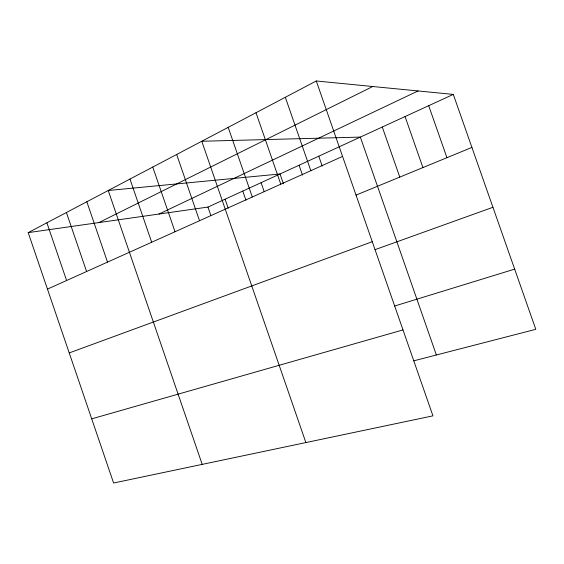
<?xml version="1.0" encoding="UTF-8"?>
<svg xmlns="http://www.w3.org/2000/svg" width="564" height="564" viewBox="0 0 564 564"><rect width="100%" height="100%" fill="white"/><g stroke="black" fill="none" stroke-linecap="round" stroke-linejoin="round"><path stroke-width="0.85" d="M316.284 80.983L432.94 415.844L113.597 483.017L28.2 232.629L316.284 80.983L453.294 94.407L535.8 329.32L413.743 360.833M98.883 222.583L372.741 86.518M158.992 214.038L418.065 90.952M28.2 232.629L207.954 207.08L453.294 94.407M47.461 289.113L342.567 156.411M356.011 195.116L471.913 147.408M69.224 352.923L372.275 241.709M375.018 249.676L492.943 207.284M394.645 306.019L514.664 269.134M91.713 418.848L403.006 329.912M428.71 105.694L446.942 157.687M405.058 116.558L422.915 167.578M382.286 127.02L399.784 177.096M436.367 354.996L360.34 137.094L201.785 141.261L305.871 442.571M318.773 156.186L322.185 166.006M285.321 97.283L310.834 170.68M299.061 165.238L302.473 175.059M283.438 183.808L280.026 173.98L108.232 190.505L202.194 464.376M256 112.722L280.787 184.188M261.076 182.68L264.199 191.697M228.194 127.358L252.298 197.005M242.774 191.09L245.897 200.121M225.071 199.219L228.201 208.264M207.954 207.08L210.802 215.328M176.673 154.48L199.522 220.736M152.766 167.064L175.03 231.748M129.974 179.056L151.688 242.245M86.842 201.764L107.512 262.112M66.411 212.515L86.595 271.517M46.89 222.794L66.594 280.505"/></g></svg>
